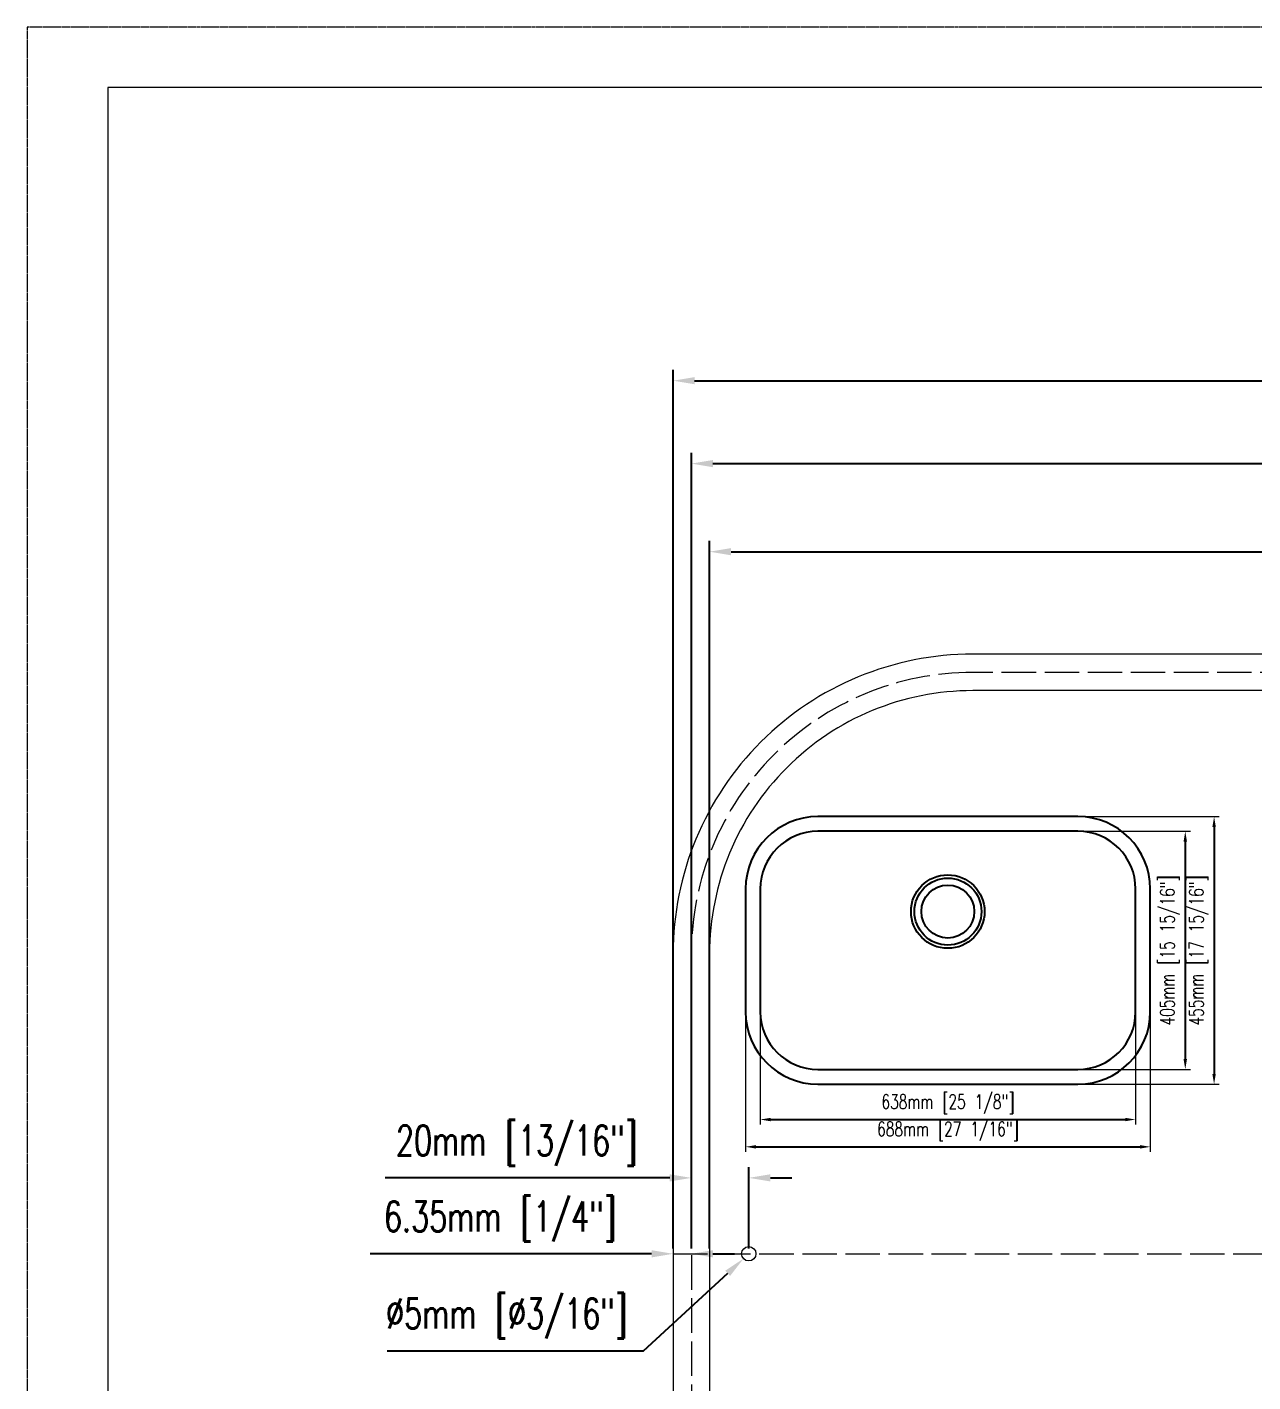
# Model space of a CAD drawing. Header units: millimetres. Extents: x 222 to 1427, y 261 to 1107.
# Drawn here: x 221.9 to 648.6, y 635.1 to 1107 of the extents above; entities that cross this region are included whole.
import ezdxf

# ---------------------------------------------------------------- set-up
doc = ezdxf.new("R2010")
doc.units = ezdxf.units.MM
doc.linetypes.add('ACAD_ISO02W100', pattern=[15, 12, -3])
doc.linetypes.add('PHANTOM2', pattern=[1.25, 0.625, -0.125, 0.125, -0.125, 0.125, -0.125])
doc.layers.add('文字', color=3, linetype='Continuous', lineweight=30)
doc.layers.add('虚线', color=2, linetype='ACAD_ISO02W100', lineweight=30)
doc.layers.add('裝訂區域', color=6, linetype='PHANTOM2', lineweight=13, plot=False)
doc.styles.add('DIM', font='txt.shx', dxfattribs={"width": 0.7, "bigfont": 'chineset.shx'})
doc.dimstyles.new('Copy of mm+in', dxfattribs={"dimscale": 7, "dimtxt": 3.5, "dimasz": 2.5, "dimexe": 1.25, "dimexo": 0.625, "dimgap": 2, "dimtad": 1, "dimtoh": 1, "dimdsep": 46, "dimtxsty": 'DIM', "dimcen": 0, "dimclrd": 1, "dimclre": 1, "dimclrt": 3, "dimadec": 0, "dimazin": 0, "dimtfac": 1, "dimtofl": 0, "dimtmove": 0, "dimatfit": 3, "dimfxl": 1, "dimlwd": -1, "dimarcsym": 0})
doc.dimstyles.new('mm+in', dxfattribs={"dimscale": 3, "dimtxt": 3.5, "dimasz": 2.5, "dimexe": 1.25, "dimexo": 0.625, "dimgap": 2, "dimtad": 1, "dimtoh": 1, "dimdsep": 46, "dimtxsty": 'DIM', "dimcen": 0, "dimclrd": 1, "dimclre": 1, "dimclrt": 3, "dimadec": 0, "dimazin": 0, "dimtfac": 1, "dimtofl": 0, "dimtmove": 0, "dimatfit": 3, "dimfxl": 1, "dimlwd": -1, "dimarcsym": 0})

# ---------------------------------------------------------------- blocks, each defined once
blk = doc.blocks.new('*D23')
at = {"color": 1, "lineweight": -2}
for p, q in [((459.5, 681.65), (459.5, 928.06)), ((1084.8, 681.65), (1084.8, 928.06))]:
    blk.add_line(p, q, dxfattribs=at)
at = {"color": 1}
blk.add_line((467, 924.31), (1077.3, 924.31), dxfattribs=at)
for points in [[(467, 925.56), (467, 923.06), (459.5, 924.31)], [(1077.3, 923.06), (1077.3, 925.56), (1084.8, 924.31)]]:
    blk.add_solid(points, dxfattribs=at)
at = {"layer": 'Defpoints', "color": 0}
for p in [(1084.8, 924.31), (459.5, 679.77), (1084.8, 679.77)]:
    blk.add_point(p, dxfattribs=at)
at = {"color": 3, "lineweight": 0, "insert": (772.15, 935.56), "char_height": 10.5, "attachment_point": 5, "style": 'DIM'}
blk.add_mtext('625.3mm [24 5/8"]', dxfattribs=at)
blk = doc.blocks.new('*D24')
at = {"color": 1, "lineweight": -2}
for p, q in [((453.15, 681.65), (453.15, 958.73)), ((1091.15, 681.65), (1091.15, 958.73))]:
    blk.add_line(p, q, dxfattribs=at)
at = {"color": 1}
blk.add_line((460.65, 954.98), (1083.65, 954.98), dxfattribs=at)
for points in [[(460.65, 956.23), (460.65, 953.73), (453.15, 954.98)], [(1083.65, 953.73), (1083.65, 956.23), (1091.15, 954.98)]]:
    blk.add_solid(points, dxfattribs=at)
at = {"layer": 'Defpoints', "color": 0}
for p in [(1091.15, 954.98), (453.15, 679.77), (1091.15, 679.77)]:
    blk.add_point(p, dxfattribs=at)
at = {"color": 3, "lineweight": 0, "insert": (772.15, 966.23), "char_height": 10.5, "attachment_point": 5, "style": 'DIM'}
blk.add_mtext('638mm [25 1/8"]', dxfattribs=at)
blk = doc.blocks.new('*D25')
at = {"color": 1, "lineweight": -2}
for p, q in [((446.8, 681.65), (446.8, 987.61)), ((1097.5, 681.65), (1097.5, 987.61))]:
    blk.add_line(p, q, dxfattribs=at)
at = {"color": 1}
blk.add_line((454.3, 983.86), (1090, 983.86), dxfattribs=at)
for points in [[(454.3, 985.11), (454.3, 982.61), (446.8, 983.86)], [(1090, 982.61), (1090, 985.11), (1097.5, 983.86)]]:
    blk.add_solid(points, dxfattribs=at)
at = {"layer": 'Defpoints', "color": 0}
for p in [(1097.5, 983.86), (446.8, 679.77), (1097.5, 679.77)]:
    blk.add_point(p, dxfattribs=at)
at = {"color": 3, "lineweight": 0, "insert": (772.15, 995.11), "char_height": 10.5, "attachment_point": 5, "style": 'DIM'}
blk.add_mtext('650.7mm [25 5/8"]', dxfattribs=at)
blk = doc.blocks.new('*D26')
at = {"color": 1}
for p, q in [((439.3, 679.77), (341.4, 679.77)), ((460.65, 679.77), (468.15, 679.77))]:
    blk.add_line(p, q, dxfattribs=at)
at = {"color": 1, "lineweight": -2}
for p, q in [((446.8, 681.65), (446.8, 683.52)), ((453.15, 681.65), (453.15, 683.52))]:
    blk.add_line(p, q, dxfattribs=at)
at = {"color": 1}
for points in [[(439.3, 678.52), (439.3, 681.02), (446.8, 679.77)], [(460.65, 681.02), (460.65, 678.52), (453.15, 679.77)]]:
    blk.add_solid(points, dxfattribs=at)
at = {"layer": 'Defpoints', "color": 0}
for p in [(446.8, 679.77), (446.8, 679.77), (453.15, 679.77)]:
    blk.add_point(p, dxfattribs=at)
at = {"color": 3, "lineweight": 0, "insert": (386.6, 691.02), "char_height": 10.5, "attachment_point": 5, "style": 'DIM'}
blk.add_mtext('6.35mm [1/4"]', dxfattribs=at)
blk = doc.blocks.new('*D27')
at = {"color": 1, "lineweight": -2}
for p, q in [((453.15, 681.65), (453.15, 709.96)), ((473.15, 681.65), (473.15, 709.96))]:
    blk.add_line(p, q, dxfattribs=at)
at = {"color": 1}
for p, q in [((445.65, 706.21), (346.53, 706.21)), ((480.65, 706.21), (488.15, 706.21))]:
    blk.add_line(p, q, dxfattribs=at)
for points in [[(445.65, 704.96), (445.65, 707.46), (453.15, 706.21)], [(480.65, 707.46), (480.65, 704.96), (473.15, 706.21)]]:
    blk.add_solid(points, dxfattribs=at)
at = {"layer": 'Defpoints', "color": 0}
for p in [(453.15, 706.21), (453.15, 679.77), (473.15, 679.77)]:
    blk.add_point(p, dxfattribs=at)
at = {"color": 3, "lineweight": 0, "insert": (392.34, 717.46), "char_height": 10.5, "attachment_point": 5, "style": 'DIM'}
blk.add_mtext('20mm [13/16"]', dxfattribs=at)
blk = doc.blocks.new('*D13')
at = {"color": 1, "lineweight": -2}
for p, q in [((1164.2, 282.1), (1164.2, -9.9)), ((1802.2, 282.1), (1802.2, -9.9))]:
    blk.add_line(p, q, dxfattribs=at)
at = {"color": 1}
blk.add_line((1181.7, -1.2), (1784.7, -1.2), dxfattribs=at)
for points in [[(1181.7, 1.7), (1181.7, -4.1), (1164.2, -1.2)], [(1784.7, -4.1), (1784.7, 1.7), (1802.2, -1.2)]]:
    blk.add_solid(points, dxfattribs=at)
at = {"layer": 'Defpoints', "color": 0}
for p in [(1164.2, 286.5), (1802.2, 286.5), (1802.2, -1.2)]:
    blk.add_point(p, dxfattribs=at)
at = {"color": 3, "lineweight": 0, "insert": (1483.2, 25.1), "char_height": 24.5, "attachment_point": 5, "style": 'DIM'}
blk.add_mtext('638mm [25 1/8"]', dxfattribs=at)
blk = doc.blocks.new('*D14')
at = {"color": 1, "lineweight": -2}
for p, q in [((1139.2, 282.1), (1139.2, -56.3)), ((1827.2, 282.1), (1827.2, -56.3))]:
    blk.add_line(p, q, dxfattribs=at)
at = {"color": 1}
blk.add_line((1156.7, -47.6), (1809.7, -47.6), dxfattribs=at)
for points in [[(1156.7, -44.7), (1156.7, -50.5), (1139.2, -47.6)], [(1809.7, -50.5), (1809.7, -44.7), (1827.2, -47.6)]]:
    blk.add_solid(points, dxfattribs=at)
at = {"layer": 'Defpoints', "color": 0}
for p in [(1139.2, 286.5), (1827.2, 286.5), (1827.2, -47.6)]:
    blk.add_point(p, dxfattribs=at)
at = {"color": 3, "lineweight": 0, "insert": (1483.2, -21.3), "char_height": 24.5, "attachment_point": 5, "style": 'DIM'}
blk.add_mtext('688mm [27 1/16"]', dxfattribs=at)
blk = doc.blocks.new('*D15')
at = {"color": 1, "lineweight": -2}
for p, q in [((1487.6, 514), (1944.3, 514)), ((1487.6, 59), (1944.3, 59))]:
    blk.add_line(p, q, dxfattribs=at)
at = {"color": 1}
blk.add_line((1935.6, 496.5), (1935.6, 76.5), dxfattribs=at)
for points in [[(1938.5, 496.5), (1932.7, 496.5), (1935.6, 514)], [(1932.7, 76.5), (1938.5, 76.5), (1935.6, 59)]]:
    blk.add_solid(points, dxfattribs=at)
at = {"layer": 'Defpoints', "color": 0}
for p in [(1483.2, 514), (1483.2, 59), (1935.6, 59)]:
    blk.add_point(p, dxfattribs=at)
at = {"color": 3, "lineweight": 0, "insert": (1909.3, 286.5), "char_height": 24.5, "attachment_point": 5, "rotation": 90, "style": 'DIM'}
blk.add_mtext('455mm [17 15/16"]', dxfattribs=at)
blk = doc.blocks.new('*D16')
at = {"color": 1, "lineweight": -2}
for p, q in [((1487.6, 489), (1895.3, 489)), ((1487.6, 84), (1895.3, 84))]:
    blk.add_line(p, q, dxfattribs=at)
at = {"color": 1}
blk.add_line((1886.6, 471.5), (1886.6, 101.5), dxfattribs=at)
for points in [[(1889.5, 471.5), (1883.7, 471.5), (1886.6, 489)], [(1883.7, 101.5), (1889.5, 101.5), (1886.6, 84)]]:
    blk.add_solid(points, dxfattribs=at)
at = {"layer": 'Defpoints', "color": 0}
for p in [(1483.2, 489), (1483.2, 84), (1886.6, 84)]:
    blk.add_point(p, dxfattribs=at)
at = {"color": 3, "lineweight": 0, "insert": (1860.3, 286.5), "char_height": 24.5, "attachment_point": 5, "rotation": 90, "style": 'DIM'}
blk.add_mtext('405mm [15 15/16"]', dxfattribs=at)
blk = doc.blocks.new('*D28')
at = {"color": 1}
for p, q in [((436.55, 645.97), (465.8, 672.99)), ((347.25, 645.97), (436.55, 645.97))]:
    blk.add_line(p, q, dxfattribs=at)
blk.add_solid([(466.65, 672.07), (464.96, 673.9), (471.31, 678.07)], dxfattribs=at)
at = {"layer": 'Defpoints', "color": 0}
for p in [(474.99, 681.47), (471.31, 678.07)]:
    blk.add_point(p, dxfattribs=at)
at = {"color": 3, "lineweight": 0, "insert": (388.9, 657.22), "char_height": 10.5, "attachment_point": 5, "style": 'DIM'}
blk.add_mtext('∅5mm [∅3/16"]', dxfattribs=at)
blk = doc.blocks.new('VDL')
for points in [[(1262.188, 58.962), (1704.188, 58.962, 0.41421356), (1827.188, 181.962), (1827.188, 390.962, 0.41421356), (1704.188, 513.962), (1262.188, 513.962, 0.41421356), (1139.188, 390.962), (1139.188, 181.962, 0.41421356)], [(1262.188, 83.962), (1704.188, 83.962, 0.41421356), (1802.188, 181.962), (1802.188, 390.962, 0.41421356), (1704.188, 488.962), (1262.188, 488.962, 0.41421356), (1164.188, 390.962), (1164.188, 181.962, 0.41421356)]]:
    blk.add_lwpolyline(points, format="xyb", close=True)
for centre, radius in [((1482.917, 352.462), 62.5), ((1483.139, 352.462), 57), ((1483.015, 352.462), 45)]:
    blk.add_circle(centre, radius)
at = {"lineweight": 0}
for base, p1, p2, picture, middle in [((1935.591, 58.962), (1483.188, 513.962), (1483.188, 58.962), '*D15', (1909.341, 286.462)), ((1886.585, 83.962), (1483.188, 488.962), (1483.188, 83.962), '*D16', (1860.335, 286.462))]:
    dim = blk.add_linear_dim(base=base, p1=p1, p2=p2, angle=90, dimstyle='Copy of mm+in', override={"dimpost": 'mm'}, dxfattribs=at)
    dim.commit()
    dim.dimension.update_dxf_attribs({"geometry": picture, "text_midpoint": middle})
for base, p1, p2, picture, middle in [((1827.188, -47.594), (1139.188, 286.462), (1827.188, 286.462), '*D14', (1483.188, -21.344)), ((1802.188, -1.167), (1164.188, 286.462), (1802.188, 286.462), '*D13', (1483.188, 25.083))]:
    dim = blk.add_linear_dim(base=base, p1=p1, p2=p2, dimstyle='Copy of mm+in', override={"dimpost": 'mm'}, dxfattribs=at)
    dim.commit()
    dim.dimension.update_dxf_attribs({"geometry": picture, "text_midpoint": middle})

msp = doc.modelspace()

# ---------------------------------------------------------------- linework, layer by layer
at = {"lineweight": 0}
msp.add_lwpolyline([(1399.028, 1085.939), (249.985, 1085.939), (249.985, 282.438), (1399.028, 282.438)], close=True, dxfattribs=at)
msp.add_lwpolyline([(551.151, 470.92), (993.151, 470.92, 0.4142136), (1097.501, 575.27), (1097.501, 784.27, 0.4142136), (993.151, 888.62), (551.151, 888.62, 0.4142136), (446.801, 784.27), (446.801, 575.27, 0.4142136)], format="xyb", close=True, dxfattribs=at)
msp.add_circle((473.151, 679.77), 2.5, dxfattribs=at)
at = {"layer": '文字', "lineweight": 0}
msp.add_lwpolyline([(551.151, 483.62), (993.151, 483.62, 0.4142136), (1084.801, 575.27), (1084.801, 784.27, 0.4142136), (993.151, 875.92), (551.151, 875.92, 0.4142136), (459.501, 784.27), (459.501, 575.27, 0.4142136)], format="xyb", close=True, dxfattribs=at)
at = {"layer": '虚线', "lineweight": 0}
msp.add_line((446.801, 679.77), (1097.501, 679.77), dxfattribs=at)
msp.add_lwpolyline([(551.151, 477.27), (993.151, 477.27, 0.4142136), (1091.151, 575.27), (1091.151, 784.27, 0.4142136), (993.151, 882.27), (551.151, 882.27, 0.4142136), (453.151, 784.27), (453.151, 575.27, 0.4142136)], format="xyb", close=True, dxfattribs=at)
at = {"layer": '裝訂區域', "lineweight": 0}
msp.add_lwpolyline([(221.928, 261.295), (1427.085, 261.295), (1427.085, 1107.02), (221.928, 1107.02)], close=True, dxfattribs=at)

# ---------------------------------------------------------------- block references
at = {"lineweight": 0, "xscale": 0.2048, "yscale": 0.2048, "zscale": 0.2048}
msp.add_blockref('VDL', (238.716, 726.776), dxfattribs=at)

# ---------------------------------------------------------------- dimensions: what is measured, and where the dimension line sits
at = {"lineweight": 0}
for base, p1, p2, picture, middle in [((1097.501, 983.856), (446.801, 679.77), (1097.501, 679.77), '*D25', (772.151, 995.106)), ((1091.151, 954.978), (453.151, 679.77), (1091.151, 679.77), '*D24', (772.151, 966.228)), ((1084.801, 924.306), (459.501, 679.77), (1084.801, 679.77), '*D23', (772.151, 935.556)), ((453.151, 706.211), (473.151, 679.77), (453.151, 679.77), '*D27', (392.339, 717.461)), ((446.801, 679.77), (453.151, 679.77), (446.801, 679.77), '*D26', (386.601, 691.02))]:
    dim = msp.add_linear_dim(base=base, p1=p1, p2=p2, dimstyle='mm+in', override={"dimpost": 'mm'}, dxfattribs=at)
    dim.commit()
    dim.dimension.update_dxf_attribs({"geometry": picture, "text_midpoint": middle})
dim = msp.add_diameter_dim_2p(p1=(474.988, 681.467), p2=(471.315, 678.074), dimstyle='mm+in', override={"dimpost": 'mm'}, dxfattribs=at)
dim.commit()
dim.dimension.update_dxf_attribs({"geometry": '*D28', "text_midpoint": (388.902, 645.972), "dimtype": 163})

doc.saveas('drawing.dxf')
